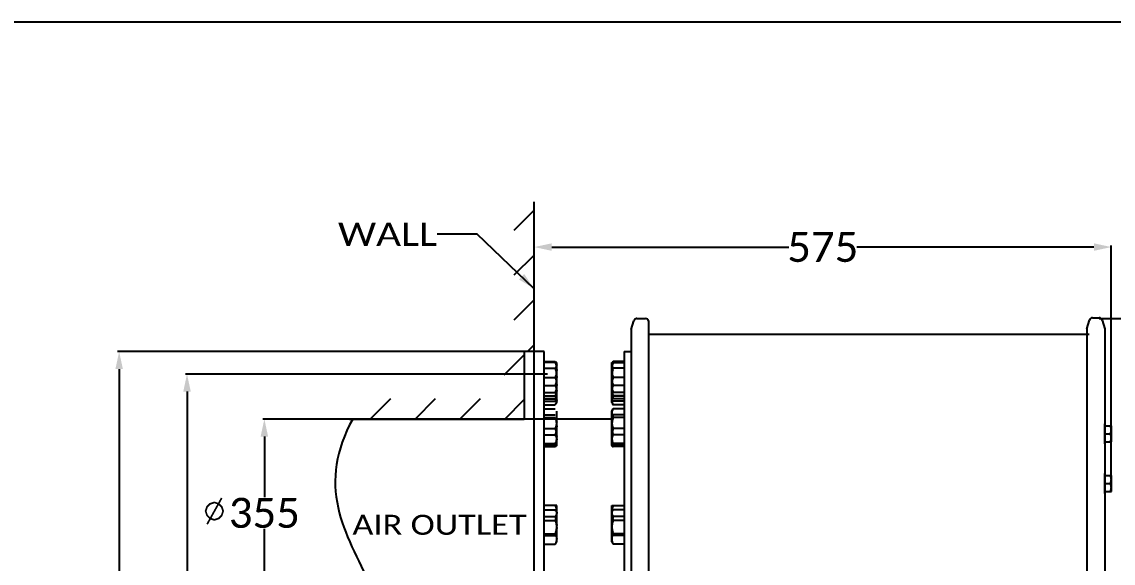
# Model space of a CAD drawing. Header units: millimetres. Extents: x 750 to 8479, y 2174 to 4333.
# Drawn here: x 6839 to 7930, y 3792 to 4333 of the extents above; entities that cross this region are included whole.
import ezdxf
from ezdxf.enums import TextEntityAlignment as Align

# ---------------------------------------------------------------- set-up
doc = ezdxf.new("R2010")
doc.units = ezdxf.units.MM
doc.header["$LTSCALE"] = 153.67
doc.header["$PDMODE"] = 3
doc.header["$PDSIZE"] = 8
doc.layers.get('0').update_dxf_attribs({"linetype": 'CONTINUOUS'})
doc.layers.get('Defpoints').update_dxf_attribs({"linetype": 'CONTINUOUS'})
doc.layers.add('00_BUW_DATUM', color=7, linetype='CONTINUOUS')
doc.layers.add('02___PRT_ALL_AXES', color=7, linetype='CONTINUOUS')
doc.styles.get("Standard").update_dxf_attribs({"font": 'calibri.ttf'})
doc.dimstyles.new('DIMSTYLE_2', dxfattribs={"dimtxt": 17.5, "dimasz": 17.5, "dimexe": 1.5, "dimexo": 1, "dimgap": 0.875, "dimtad": 1, "dimdec": 0, "dimdsep": 46, "dimtxsty": 'Standard', "dimblk": '_FILLED', "dimblk1": '_FILLED', "dimblk2": '_FILLED', "dimcen": 0.09, "dimazin": 2, "dimtp": 0.01, "dimtm": 0.01, "dimtfac": 1, "dimtdec": 0, "dimtofl": 0, "dimtmove": 0, "dimatfit": 3, "dimldrblk": '_FILLED', "dimfxl": 1, "dimtolj": 1, "dimarcsym": 0})
doc.dimstyles.get("Standard").update_dxf_attribs({"dimtxt": 17.5, "dimasz": 17.5, "dimexe": 1.5, "dimexo": 1, "dimtad": 1, "dimdsep": 46, "dimtxsty": 'Standard', "dimblk": '_FILLED', "dimblk1": '_FILLED', "dimblk2": '_FILLED', "dimcen": 0.09, "dimazin": 2, "dimtol": 1, "dimtp": 0.01, "dimtm": 0.01, "dimtfac": 1, "dimtofl": 0, "dimtmove": 0, "dimatfit": 3, "dimldrblk": '_FILLED', "dimfxl": 1, "dimtolj": 1, "dimarcsym": 0})

# ---------------------------------------------------------------- blocks, each defined once
blk = doc.blocks.new('_FILLED')
at = {"color": 0, "linetype": 'ByBlock'}
blk.add_solid([(0, 0), (-1, 0.214), (-1, -0.214)], dxfattribs=at)
blk = doc.blocks.new('*D60')
at = {"color": 0, "lineweight": -2}
for p, q in [((7924.2, 4036.3), (8087.8, 4036.3)), ((8086.3, 3346.3), (8086.3, 4018.8)), ((7933.7, 3328.8), (8087.8, 3328.8))]:
    blk.add_line(p, q, dxfattribs=at)
at = {"layer": 'Defpoints', "color": 0}
for p in [(7923.2, 4036.3), (8086.3, 4036.3), (7932.7, 3328.8)]:
    blk.add_point(p, dxfattribs=at)
at = {"color": 0, "linetype": 'ByBlock', "lineweight": -2, "xscale": 17.5, "yscale": 17.5, "zscale": 17.5}
for p, rotation in [((8086.3, 4036.3), 90), ((8086.3, 3328.8), 270)]:
    blk.add_blockref('_FILLED', p, dxfattribs=dict(at, rotation=rotation))
at = {"color": 0, "insert": (8045.4, 3632.6), "char_height": 30, "attachment_point": 2, "rotation": 90, "line_spacing_factor": 0.9}
blk.add_mtext('\\A1;L-708', dxfattribs=at)
blk = doc.blocks.new('*D71')
at = {"color": 0, "lineweight": -2}
for p, q in [((7350.2, 4003.3), (6934.4, 4003.3)), ((6935.9, 3985.8), (6935.9, 3686.7)), ((6935.9, 3530.8), (6935.9, 3654.7)), ((7350.2, 3513.3), (6934.4, 3513.3))]:
    blk.add_line(p, q, dxfattribs=at)
at = {"layer": 'Defpoints', "color": 0}
for p in [(7351.2, 4003.3), (6935.9, 3513.3), (7351.2, 3513.3)]:
    blk.add_point(p, dxfattribs=at)
at = {"color": 0, "linetype": 'ByBlock', "lineweight": -2, "xscale": 17.5, "yscale": 17.5, "zscale": 17.5}
for p, rotation in [((6935.9, 4003.3), 90), ((6935.9, 3513.3), 270)]:
    blk.add_blockref('_FILLED', p, dxfattribs=dict(at, rotation=rotation))
at = {"color": 0, "insert": (6935.9, 3670.7), "char_height": 30, "attachment_point": 5}
blk.add_mtext('\\A1;490', dxfattribs=at)
blk = doc.blocks.new('*D72')
at = {"color": 0, "lineweight": -2}
for p, q in [((7360.2, 3935.8), (7079.7, 3935.8)), ((7081.2, 3918.3), (7081.2, 3857.8)), ((7081.2, 3597.9), (7081.2, 3825.8)), ((7360.2, 3580.4), (7079.7, 3580.4))]:
    blk.add_line(p, q, dxfattribs=at)
at = {"layer": 'Defpoints', "color": 0}
for p in [(7361.2, 3935.8), (7081.2, 3580.4), (7361.2, 3580.4)]:
    blk.add_point(p, dxfattribs=at)
at = {"color": 0, "linetype": 'ByBlock', "lineweight": -2, "xscale": 17.5, "yscale": 17.5, "zscale": 17.5}
for p, rotation in [((7081.2, 3935.8), 90), ((7081.2, 3580.4), 270)]:
    blk.add_blockref('_FILLED', p, dxfattribs=dict(at, rotation=rotation))
at = {"color": 0, "insert": (7081.2, 3841.8), "char_height": 30, "attachment_point": 5}
blk.add_mtext('\\A1;355', dxfattribs=at)
blk = doc.blocks.new('*D77')
at = {"color": 0, "lineweight": -2}
for p, q in [((7364.6, 3980.8), (7002.3, 3980.8)), ((7003.8, 3963.3), (7003.8, 3780.8)), ((7003.8, 3553.3), (7003.8, 3749.1)), ((7299.3, 3535.8), (7002.3, 3535.8))]:
    blk.add_line(p, q, dxfattribs=at)
at = {"layer": 'Defpoints', "color": 0}
for p in [(7365.6, 3980.8), (7003.8, 3535.8), (7300.3, 3535.8)]:
    blk.add_point(p, dxfattribs=at)
at = {"color": 0, "linetype": 'ByBlock', "lineweight": -2, "xscale": 17.5, "yscale": 17.5, "zscale": 17.5}
for p, rotation in [((7003.8, 3980.8), 90), ((7003.8, 3535.8), 270)]:
    blk.add_blockref('_FILLED', p, dxfattribs=dict(at, rotation=rotation))
at = {"color": 0, "insert": (7003.8, 3764.9), "char_height": 30, "attachment_point": 5}
blk.add_mtext('\\A1;445', dxfattribs=at)
blk = doc.blocks.new('*D78')
at = {"color": 0, "lineweight": -2}
for p, q in [((7916.5, 4036.4), (8014.4, 4036.4)), ((8012.9, 3775.8), (8012.9, 4018.9)), ((7915.5, 3758.3), (8014.4, 3758.3))]:
    blk.add_line(p, q, dxfattribs=at)
at = {"layer": 'Defpoints', "color": 0}
for p in [(7915.5, 4036.4), (8012.9, 4036.4), (7914.5, 3758.3)]:
    blk.add_point(p, dxfattribs=at)
at = {"color": 0, "linetype": 'ByBlock', "lineweight": -2, "xscale": 17.5, "yscale": 17.5, "zscale": 17.5}
for p, rotation in [((8012.9, 4036.4), 90), ((8012.9, 3758.3), 270)]:
    blk.add_blockref('_FILLED', p, dxfattribs=dict(at, rotation=rotation))
at = {"color": 0, "insert": (7996.7, 3856.9), "char_height": 30, "attachment_point": 5, "rotation": 90}
blk.add_mtext('\\A1;L-278', dxfattribs=at)
blk = doc.blocks.new('*D81')
at = {"color": 0, "lineweight": -2}
for p, q in [((7351.2, 4025.3), (7351.2, 4109.4)), ((7368.7, 4107.9), (7605.9, 4107.9)), ((7911.1, 4107.9), (7673.9, 4107.9)), ((7928.6, 3876.4), (7928.6, 4109.4))]:
    blk.add_line(p, q, dxfattribs=at)
at = {"layer": 'Defpoints', "color": 0}
for p in [(7928.6, 4107.9), (7351.2, 4024.3), (7928.6, 3875.4)]:
    blk.add_point(p, dxfattribs=at)
at = {"color": 0, "linetype": 'ByBlock', "lineweight": -2, "xscale": 17.5, "yscale": 17.5, "zscale": 17.5, "rotation": 180}
blk.add_blockref('_FILLED', (7351.2, 4107.9), dxfattribs=at)
at = {"color": 0, "linetype": 'ByBlock', "lineweight": -2, "xscale": 17.5, "yscale": 17.5, "zscale": 17.5}
blk.add_blockref('_FILLED', (7928.6, 4107.9), dxfattribs=at)
at = {"color": 0, "insert": (7639.9, 4107.9), "char_height": 30, "attachment_point": 5}
blk.add_mtext('\\A1;\\A1;575', dxfattribs=at)

msp = doc.modelspace()

# ---------------------------------------------------------------- hatches: boundary and pattern name
h = msp.add_hatch()
h.set_pattern_fill('ANSI31', color=256, scale=10)
h.set_pattern_definition([(45, (5661.85, -14.086), (-22.45064, 22.45064), [])])
h.paths.add_polyline_path([(7341.22032, 3935.82203), (7341.22032, 4003.32203), (7351.22032, 4003.32203), (7351.22032, 4153.32203), (7331.22032, 4153.32203), (7331.22032, 4003.32203), (7321.22032, 4003.32203), (7321.22032, 3956.32203), (7166.22032, 3956.32203), (7166.22032, 3935.82203)])

# ---------------------------------------------------------------- linework, layer by layer
at = {"linetype": 'Continuous'}
msp.add_line((5975.32362, 4333.27592), (8479.0037, 4333.27592), dxfattribs=at)
for p, q in [((7351.22032, 4003.32203), (7351.22032, 4153.32203)), ((7465.6805, 4034.14377), (7465.6805, 3426.28885)), ((7903.93293, 4025.97383), (7903.93293, 3429.03824)), ((7331.22032, 4003.32203), (7321.22032, 4003.32203)), ((7351.22032, 4003.32203), (7341.22032, 4003.32203)), ((7341.22032, 4003.32203), (7341.22032, 3935.82203)), ((7341.22032, 4003.32203), (7341.22032, 3985.82203)), ((7351.22032, 3758.32203), (7351.22032, 3980.82203)), ((7166.22032, 3935.82203), (7341.22032, 3935.82203))]:
    msp.add_line(p, q)
at = {"const_width": 1.75}
for points in [[(7023.90159, 3830.53098), (7038.48491, 3856.78092)], [(7022.44324, 3843.65599), (7023.90159, 3848.03091), (7026.81824, 3850.94761), (7031.19325, 3852.40591), (7035.56825, 3850.94761), (7038.48491, 3848.03091), (7039.94326, 3843.65599), (7038.48491, 3839.28099), (7035.56825, 3836.36429), (7031.19325, 3834.90598), (7026.81824, 3836.36429), (7023.90159, 3839.28099), (7022.44324, 3843.65599)]]:
    msp.add_lwpolyline(points, dxfattribs=at)
msp.add_open_spline([(7169.56485, 3935.82203), (7152.18664, 3904.63401), (7145.57255, 3847.26921), (7192.17449, 3765.69099), (7222.88884, 3671.12096), (7200.98967, 3608.28444), (7171.55882, 3580.45635)], degree=3, knots=[0, 0, 0, 0, 0.2383965437, 0.4652360997, 0.7320773132, 1, 1, 1, 1])
at = {"layer": '00_BUW_DATUM'}
for p, q in [((7361.14951, 3993.30304), (7372.30977, 3993.30304)), ((7373.64951, 3992.44176), (7361.14951, 3992.44176)), ((7373.64951, 3992.44176), (7361.14951, 3992.44176)), ((7361.14951, 3986.58629), (7372.30977, 3986.58629)), ((7372.30977, 3993.30304), (7372.91426, 3992.39191)), ((7373.64951, 3991.11846), (7372.91429, 3992.39191)), ((7373.64951, 3952.40364), (7373.64951, 3992.44176)), ((7373.64951, 3952.40364), (7373.64951, 3992.44176)), ((7373.64951, 3954.6932), (7373.64951, 3991.11846)), ((7428.72032, 3952.40364), (7428.72032, 3992.44176)), ((7428.72032, 3992.44176), (7441.22032, 3992.44176)), ((7428.72032, 3952.40364), (7428.72032, 3992.44176)), ((7428.72032, 3992.44176), (7441.22032, 3992.44176)), ((7428.72032, 3991.11846), (7429.45555, 3992.39191)), ((7428.72032, 3954.6932), (7428.72032, 3991.11846)), ((7430.06007, 3993.30304), (7429.45558, 3992.39191)), ((7441.22032, 3993.30304), (7430.06007, 3993.30304)), ((7441.22032, 3986.58629), (7430.06007, 3986.58629)), ((7361.14951, 3977.44176), (7372.30977, 3977.44176)), ((7361.14951, 3977.44176), (7372.30977, 3977.44176)), ((7441.22032, 3977.44176), (7430.06007, 3977.44176)), ((7441.22032, 3977.44176), (7430.06007, 3977.44176)), ((7361.14951, 3969.4017), (7372.30977, 3969.4017)), ((7441.22032, 3969.4017), (7430.06007, 3969.4017)), ((7361.14951, 3962.44176), (7373.64951, 3962.44176)), ((7361.14951, 3962.44176), (7373.64951, 3962.44176)), ((7361.14951, 3958.93388), (7372.30977, 3958.93388)), ((7361.14951, 3958.74338), (7372.30977, 3958.74338)), ((7361.14951, 3958.74338), (7372.30977, 3958.74338)), ((7361.14951, 3955.89376), (7372.30977, 3955.89376)), ((7361.14951, 3953.72808), (7372.30977, 3953.72808)), ((7372.30977, 3958.93388), (7372.91426, 3959.84501)), ((7373.64951, 3961.11846), (7372.91429, 3959.84501)), ((7441.22032, 3962.44176), (7428.72032, 3962.44176)), ((7441.22032, 3962.44176), (7428.72032, 3962.44176)), ((7428.72032, 3961.11846), (7429.45555, 3959.84501)), ((7430.06007, 3958.93388), (7429.45558, 3959.84501)), ((7441.22032, 3958.93388), (7430.06007, 3958.93388)), ((7441.22032, 3958.74338), (7430.06007, 3958.74338)), ((7441.22032, 3958.74338), (7430.06007, 3958.74338)), ((7441.22032, 3955.89376), (7430.06007, 3955.89376)), ((7441.22032, 3953.72808), (7430.06007, 3953.72808)), ((7361.14951, 3950.08313), (7372.30977, 3950.08313)), ((7361.14951, 3950.08313), (7372.30977, 3950.08313)), ((7361.14951, 3946.08743), (7372.30977, 3946.08743)), ((7361.14951, 3946.08743), (7372.30977, 3946.08743)), ((7373.64951, 3952.40364), (7372.30977, 3950.08313)), ((7373.64951, 3952.40364), (7372.30977, 3950.08313)), ((7373.64951, 3913.76692), (7373.64951, 3943.76692)), ((7373.64951, 3913.76692), (7373.64951, 3943.76692)), ((7428.72032, 3952.40364), (7430.06007, 3950.08313)), ((7428.72032, 3952.40364), (7430.06007, 3950.08313)), ((7428.72032, 3943.76692), (7430.06007, 3946.08743)), ((7428.72032, 3943.76692), (7430.06007, 3946.08743)), ((7428.72032, 3913.76692), (7428.72032, 3943.76692)), ((7428.72032, 3913.76692), (7428.72032, 3943.76692)), ((7441.22032, 3950.08313), (7430.06007, 3950.08313)), ((7441.22032, 3950.08313), (7430.06007, 3950.08313)), ((7441.22032, 3946.08743), (7430.06007, 3946.08743)), ((7441.22032, 3946.08743), (7430.06007, 3946.08743)), ((7361.14951, 3940.15047), (7372.30977, 3940.15047)), ((7361.14951, 3937.42717), (7372.30977, 3937.42717)), ((7361.14951, 3937.42717), (7372.30977, 3937.42717)), ((7373.64951, 3909.18534), (7373.64951, 3939.18534)), ((7428.72032, 3939.18534), (7428.78882, 3939.30399)), ((7428.72032, 3909.18534), (7428.72032, 3939.18534)), ((7441.22032, 3940.15047), (7430.06007, 3940.15047)), ((7441.22032, 3937.42717), (7430.06007, 3937.42717)), ((7441.22032, 3937.42717), (7430.06007, 3937.42717)), ((7922.22032, 3931.16294), (7922.10772, 3931.16294)), ((7922.22032, 3911.16294), (7922.22032, 3931.16294)), ((7361.14951, 3926.35102), (7372.30977, 3926.35102)), ((7361.14951, 3920.10667), (7372.30977, 3920.10667)), ((7361.14951, 3920.10667), (7372.30977, 3920.10667)), ((7441.22032, 3926.35102), (7430.06007, 3926.35102)), ((7441.22032, 3920.10667), (7430.06007, 3920.10667)), ((7441.22032, 3920.10667), (7430.06007, 3920.10667)), ((7922.22032, 3929.16294), (7928.62032, 3929.16294)), ((7922.22032, 3921.16294), (7927.90579, 3921.16294)), ((7928.62032, 3913.16294), (7928.62032, 3929.16294)), ((7361.14951, 3911.44641), (7372.30977, 3911.44641)), ((7361.14951, 3911.44641), (7372.30977, 3911.44641)), ((7361.14951, 3910.3859), (7372.30977, 3910.3859)), ((7373.64951, 3913.76692), (7372.30977, 3911.44641)), ((7373.64951, 3913.76692), (7372.30977, 3911.44641)), ((7428.72032, 3913.76692), (7430.06007, 3911.44641)), ((7428.72032, 3913.76692), (7430.06007, 3911.44641)), ((7441.22032, 3911.44641), (7430.06007, 3911.44641)), ((7441.22032, 3911.44641), (7430.06007, 3911.44641)), ((7441.22032, 3910.3859), (7430.06007, 3910.3859)), ((7922.22032, 3911.16294), (7922.10772, 3911.16294)), ((7922.22032, 3913.16294), (7928.62032, 3913.16294)), ((7361.14951, 3908.22022), (7372.30977, 3908.22022)), ((7441.22032, 3908.22022), (7430.06007, 3908.22022)), ((7922.22032, 3881.37109), (7922.10772, 3881.37109)), ((7922.22032, 3861.3711), (7922.22032, 3881.37109)), ((7922.22032, 3879.37109), (7928.62032, 3879.37109)), ((7928.62032, 3863.37109), (7928.62032, 3879.37109)), ((7922.22032, 3871.37109), (7927.90579, 3871.37109)), ((7922.22032, 3861.3711), (7922.10772, 3861.3711)), ((7922.22032, 3863.37109), (7928.62032, 3863.37109)), ((7373.64951, 3849.42151), (7361.14951, 3849.42151)), ((7373.64951, 3849.42151), (7361.14951, 3849.42151)), ((7361.14951, 3844.99387), (7372.30977, 3844.99387)), ((7372.30977, 3844.99387), (7372.91426, 3844.08273)), ((7373.64951, 3842.80928), (7372.91429, 3844.08273)), ((7373.64951, 3819.42151), (7373.64951, 3849.42151)), ((7373.64951, 3819.42151), (7373.64951, 3849.42151)), ((7428.72032, 3819.42151), (7428.72032, 3849.42151)), ((7428.72032, 3849.42151), (7441.22032, 3849.42151)), ((7428.72032, 3819.42151), (7428.72032, 3849.42151)), ((7428.72032, 3849.42151), (7441.22032, 3849.42151)), ((7428.72032, 3842.80928), (7429.45555, 3844.08273)), ((7430.06007, 3844.99387), (7429.45558, 3844.08273)), ((7441.22032, 3844.99387), (7430.06007, 3844.99387)), ((7361.14951, 3838.27711), (7372.30977, 3838.27711)), ((7361.14951, 3834.42151), (7372.30977, 3834.42151)), ((7361.14951, 3834.42151), (7372.30977, 3834.42151)), ((7373.64951, 3812.80928), (7373.64951, 3842.80928)), ((7428.72032, 3812.80928), (7428.72032, 3842.80928)), ((7441.22032, 3838.27711), (7430.06007, 3838.27711)), ((7441.22032, 3834.42151), (7430.06007, 3834.42151)), ((7441.22032, 3834.42151), (7430.06007, 3834.42151)), ((7361.14951, 3821.09253), (7372.30977, 3821.09253)), ((7361.14951, 3819.42151), (7373.64951, 3819.42151)), ((7361.14951, 3819.42151), (7373.64951, 3819.42151)), ((7372.30977, 3810.6247), (7372.91426, 3811.53584)), ((7373.64951, 3812.80928), (7372.91429, 3811.53584)), ((7441.22032, 3819.42151), (7428.72032, 3819.42151)), ((7441.22032, 3819.42151), (7428.72032, 3819.42151)), ((7428.72032, 3812.80928), (7429.45555, 3811.53584)), ((7430.06007, 3810.6247), (7429.45558, 3811.53584)), ((7441.22032, 3821.09253), (7430.06007, 3821.09253)), ((7361.14951, 3810.6247), (7372.30977, 3810.6247)), ((7441.22032, 3810.6247), (7430.06007, 3810.6247))]:
    msp.add_line(p, q, dxfattribs=at)
for points, knots in [([(7372.30977, 3992.44176), (7372.71415, 3991.22861), (7373.39137, 3988.76364), (7373.64951, 3986.21102), (7373.64951, 3984.94176)], [0, 0, 0, 0, 0.5018644217, 1, 1, 1, 1]), ([(7372.30977, 3992.44176), (7372.71415, 3991.22861), (7373.39137, 3988.76364), (7373.64951, 3986.21102), (7373.64951, 3984.94176)], [0, 0, 0, 0, 0.5018644217, 1, 1, 1, 1]), ([(7373.64951, 3989.94466), (7373.64951, 3989.65917), (7373.58418, 3989.07605), (7373.20105, 3987.90709), (7372.69349, 3987.10176), (7372.30977, 3986.58629)], [0, 0, 0, 0, 0.2332535451, 0.4749694785, 1, 1, 1, 1]), ([(7372.30977, 3986.58629), (7372.71587, 3985.19056), (7373.39366, 3982.35687), (7373.64951, 3979.44655), (7373.64951, 3977.994)], [0, 0, 0, 0, 0.5001808269, 1, 1, 1, 1]), ([(7372.91429, 3992.39191), (7373.13621, 3992.0075), (7373.50536, 3991.22302), (7373.64951, 3990.36012), (7373.64951, 3989.94466)], [0, 0, 0, 0, 0.5165290589, 1, 1, 1, 1]), ([(7430.06007, 3992.44176), (7429.65569, 3991.22861), (7428.97847, 3988.76364), (7428.72032, 3986.21102), (7428.72032, 3984.94176)], [0, 0, 0, 0, 0.5018644217, 1, 1, 1, 1]), ([(7430.06007, 3992.44176), (7429.65569, 3991.22861), (7428.97847, 3988.76364), (7428.72032, 3986.21102), (7428.72032, 3984.94176)], [0, 0, 0, 0, 0.5018644217, 1, 1, 1, 1]), ([(7429.45555, 3992.39191), (7429.23363, 3992.0075), (7428.86447, 3991.22302), (7428.72032, 3990.36012), (7428.72032, 3989.94466)], [0, 0, 0, 0, 0.5165290589, 1, 1, 1, 1]), ([(7428.72032, 3989.94466), (7428.72032, 3989.65917), (7428.78566, 3989.07605), (7429.16879, 3987.90709), (7429.67634, 3987.10176), (7430.06007, 3986.58629)], [0, 0, 0, 0, 0.2332535451, 0.4749694785, 1, 1, 1, 1]), ([(7430.06007, 3986.58629), (7429.65397, 3985.19056), (7428.97618, 3982.35687), (7428.72032, 3979.44655), (7428.72032, 3977.994)], [0, 0, 0, 0, 0.5001808269, 1, 1, 1, 1]), ([(7373.64951, 3984.94176), (7373.64951, 3983.67252), (7373.39136, 3981.11989), (7372.71415, 3978.65492), (7372.30977, 3977.44176)], [0, 0, 0, 0, 0.4981270185, 1, 1, 1, 1]), ([(7373.64951, 3984.94176), (7373.64951, 3983.67252), (7373.39136, 3981.11989), (7372.71415, 3978.65492), (7372.30977, 3977.44176)], [0, 0, 0, 0, 0.4981270185, 1, 1, 1, 1]), ([(7373.64951, 3977.994), (7373.64951, 3976.54146), (7373.39364, 3973.63115), (7372.71587, 3970.79746), (7372.30977, 3969.4017)], [0, 0, 0, 0, 0.4998105565, 1, 1, 1, 1]), ([(7372.30977, 3977.44176), (7372.71415, 3976.22861), (7373.39137, 3973.76364), (7373.64951, 3971.21102), (7373.64951, 3969.94176)], [0, 0, 0, 0, 0.5018644217, 1, 1, 1, 1]), ([(7372.30977, 3977.44176), (7372.71415, 3976.22861), (7373.39137, 3973.76364), (7373.64951, 3971.21102), (7373.64951, 3969.94176)], [0, 0, 0, 0, 0.5018644217, 1, 1, 1, 1]), ([(7428.72032, 3984.94176), (7428.72032, 3983.67252), (7428.97848, 3981.11989), (7429.65568, 3978.65492), (7430.06007, 3977.44176)], [0, 0, 0, 0, 0.4981270185, 1, 1, 1, 1]), ([(7428.72032, 3984.94176), (7428.72032, 3983.67252), (7428.97848, 3981.11989), (7429.65568, 3978.65492), (7430.06007, 3977.44176)], [0, 0, 0, 0, 0.4981270185, 1, 1, 1, 1]), ([(7428.72032, 3977.994), (7428.72032, 3976.54146), (7428.97619, 3973.63115), (7429.65396, 3970.79746), (7430.06007, 3969.4017)], [0, 0, 0, 0, 0.4998105565, 1, 1, 1, 1]), ([(7430.06007, 3977.44176), (7429.65569, 3976.22861), (7428.97847, 3973.76364), (7428.72032, 3971.21102), (7428.72032, 3969.94176)], [0, 0, 0, 0, 0.5018644217, 1, 1, 1, 1]), ([(7430.06007, 3977.44176), (7429.65569, 3976.22861), (7428.97847, 3973.76364), (7428.72032, 3971.21102), (7428.72032, 3969.94176)], [0, 0, 0, 0, 0.5018644217, 1, 1, 1, 1]), ([(7373.64951, 3969.94176), (7373.64951, 3968.67252), (7373.39136, 3966.11989), (7372.71415, 3963.65492), (7372.30977, 3962.44176)], [0, 0, 0, 0, 0.4981270185, 1, 1, 1, 1]), ([(7373.64951, 3969.94176), (7373.64951, 3968.67252), (7373.39136, 3966.11989), (7372.71415, 3963.65492), (7372.30977, 3962.44176)], [0, 0, 0, 0, 0.4981270185, 1, 1, 1, 1]), ([(7372.30977, 3969.4017), (7372.70736, 3968.56932), (7373.38141, 3966.87569), (7373.64951, 3965.05774), (7373.64951, 3964.16779)], [0, 0, 0, 0, 0.5089712183, 1, 1, 1, 1]), ([(7373.64951, 3964.16779), (7373.64951, 3963.27786), (7373.3814, 3961.45992), (7372.70737, 3959.76628), (7372.30977, 3958.93388)], [0, 0, 0, 0, 0.4910204566, 1, 1, 1, 1]), ([(7428.72032, 3969.94176), (7428.72032, 3968.67252), (7428.97848, 3966.11989), (7429.65568, 3963.65492), (7430.06007, 3962.44176)], [0, 0, 0, 0, 0.4981270185, 1, 1, 1, 1]), ([(7428.72032, 3969.94176), (7428.72032, 3968.67252), (7428.97848, 3966.11989), (7429.65568, 3963.65492), (7430.06007, 3962.44176)], [0, 0, 0, 0, 0.4981270185, 1, 1, 1, 1]), ([(7430.06007, 3969.4017), (7429.66248, 3968.56932), (7428.98843, 3966.87569), (7428.72032, 3965.05774), (7428.72032, 3964.16779)], [0, 0, 0, 0, 0.5089712183, 1, 1, 1, 1]), ([(7428.72032, 3964.16779), (7428.72032, 3963.27786), (7428.98844, 3961.45992), (7429.66247, 3959.76628), (7430.06007, 3958.93388)], [0, 0, 0, 0, 0.4910204566, 1, 1, 1, 1]), ([(7373.42894, 3960.73595), (7373.25825, 3959.50559), (7372.90416, 3957.87955), (7372.43393, 3956.29023), (7372.30977, 3955.89376)], [0, 0, 0, 0, 0.7493628809, 1, 1, 1, 1]), ([(7372.30977, 3958.74338), (7372.7022, 3958.06367), (7373.37273, 3956.68234), (7373.64951, 3955.15263), (7373.64951, 3954.41326)], [0, 0, 0, 0, 0.5149230195, 1, 1, 1, 1]), ([(7372.30977, 3958.74338), (7372.7022, 3958.06367), (7373.37273, 3956.68234), (7373.64951, 3955.15263), (7373.64951, 3954.41326)], [0, 0, 0, 0, 0.5149230195, 1, 1, 1, 1]), ([(7372.30977, 3955.89376), (7372.49771, 3955.81235), (7372.83902, 3955.65046), (7373.33145, 3955.35951), (7373.64951, 3955.02949), (7373.64951, 3954.81092)], [0, 0, 0, 0, 0.3465233932, 0.6302039092, 1, 1, 1, 1]), ([(7373.58101, 3954.57455), (7373.53452, 3954.49404), (7373.39176, 3954.33475), (7372.9741, 3954.03142), (7372.58966, 3953.84931), (7372.30977, 3953.72808)], [0, 0, 0, 0, 0.180492438, 0.4078569928, 1, 1, 1, 1]), ([(7373.64951, 3954.41326), (7373.64951, 3953.6739), (7373.37272, 3952.14419), (7372.70221, 3950.76285), (7372.30977, 3950.08313)], [0, 0, 0, 0, 0.4850688462, 1, 1, 1, 1]), ([(7373.64951, 3954.41326), (7373.64951, 3953.6739), (7373.37272, 3952.14419), (7372.70221, 3950.76285), (7372.30977, 3950.08313)], [0, 0, 0, 0, 0.4850688462, 1, 1, 1, 1]), ([(7373.64951, 3954.81092), (7373.64951, 3954.79115), (7373.64349, 3954.70852), (7373.61243, 3954.62896), (7373.58101, 3954.57455)], [0, 0, 0, 0, 0.2392803272, 1, 1, 1, 1]), ([(7430.06007, 3958.74338), (7429.66764, 3958.06367), (7428.99711, 3956.68234), (7428.72032, 3955.15263), (7428.72032, 3954.41326)], [0, 0, 0, 0, 0.5149230195, 1, 1, 1, 1]), ([(7430.06007, 3958.74338), (7429.66764, 3958.06367), (7428.99711, 3956.68234), (7428.72032, 3955.15263), (7428.72032, 3954.41326)], [0, 0, 0, 0, 0.5149230195, 1, 1, 1, 1]), ([(7430.06007, 3955.89376), (7429.87212, 3955.81235), (7429.53082, 3955.65046), (7429.03838, 3955.35951), (7428.72032, 3955.02949), (7428.72032, 3954.81092)], [0, 0, 0, 0, 0.3465233932, 0.6302039092, 1, 1, 1, 1]), ([(7428.72032, 3954.81092), (7428.72032, 3954.79115), (7428.72634, 3954.70852), (7428.7574, 3954.62896), (7428.78882, 3954.57455)], [0, 0, 0, 0, 0.2392803272, 1, 1, 1, 1]), ([(7428.72032, 3954.41326), (7428.72032, 3953.6739), (7428.99712, 3952.14419), (7429.66763, 3950.76285), (7430.06007, 3950.08313)], [0, 0, 0, 0, 0.4850688462, 1, 1, 1, 1]), ([(7428.72032, 3954.41326), (7428.72032, 3953.6739), (7428.99712, 3952.14419), (7429.66763, 3950.76285), (7430.06007, 3950.08313)], [0, 0, 0, 0, 0.4850688462, 1, 1, 1, 1]), ([(7428.78882, 3954.57455), (7428.83532, 3954.49404), (7428.97808, 3954.33475), (7429.39573, 3954.03142), (7429.78018, 3953.84931), (7430.06007, 3953.72808)], [0, 0, 0, 0, 0.180492438, 0.4078569928, 1, 1, 1, 1]), ([(7428.9409, 3960.73595), (7429.11159, 3959.50559), (7429.46568, 3957.87955), (7429.9359, 3956.29023), (7430.06007, 3955.89376)], [0, 0, 0, 0, 0.7493628809, 1, 1, 1, 1]), ([(7430.06007, 3946.08743), (7429.66764, 3945.40771), (7428.99711, 3944.02639), (7428.72032, 3942.49667), (7428.72032, 3941.7573)], [0, 0, 0, 0, 0.5149230195, 1, 1, 1, 1]), ([(7430.06007, 3946.08743), (7429.66764, 3945.40771), (7428.99711, 3944.02639), (7428.72032, 3942.49667), (7428.72032, 3941.7573)], [0, 0, 0, 0, 0.5149230195, 1, 1, 1, 1]), ([(7372.30977, 3937.42717), (7372.71595, 3936.0201), (7373.39377, 3933.16351), (7373.64951, 3930.23089), (7373.64951, 3928.76692)], [0, 0, 0, 0, 0.5000958056, 1, 1, 1, 1]), ([(7372.30977, 3937.42717), (7372.71595, 3936.0201), (7373.39377, 3933.16351), (7373.64951, 3930.23089), (7373.64951, 3928.76692)], [0, 0, 0, 0, 0.5000958056, 1, 1, 1, 1]), ([(7373.64951, 3933.25075), (7373.64951, 3932.08214), (7373.38962, 3929.7253), (7372.71289, 3927.46361), (7372.30977, 3926.35102)], [0, 0, 0, 0, 0.4968629795, 1, 1, 1, 1]), ([(7428.72032, 3941.7573), (7428.72032, 3941.01794), (7428.99712, 3939.48823), (7429.66763, 3938.1069), (7430.06007, 3937.42717)], [0, 0, 0, 0, 0.4850688462, 1, 1, 1, 1]), ([(7428.72032, 3941.7573), (7428.72032, 3941.01794), (7428.99712, 3939.48823), (7429.66763, 3938.1069), (7430.06007, 3937.42717)], [0, 0, 0, 0, 0.4850688462, 1, 1, 1, 1]), ([(7430.06007, 3940.15047), (7429.65695, 3939.0379), (7428.9802, 3936.77621), (7428.72032, 3934.41937), (7428.72032, 3933.25075)], [0, 0, 0, 0, 0.503128503, 1, 1, 1, 1]), ([(7430.06007, 3937.42717), (7429.65388, 3936.0201), (7428.97606, 3933.16351), (7428.72032, 3930.23089), (7428.72032, 3928.76692)], [0, 0, 0, 0, 0.5000958056, 1, 1, 1, 1]), ([(7430.06007, 3937.42717), (7429.65388, 3936.0201), (7428.97606, 3933.16351), (7428.72032, 3930.23089), (7428.72032, 3928.76692)], [0, 0, 0, 0, 0.5000958056, 1, 1, 1, 1]), ([(7428.72032, 3933.25075), (7428.72032, 3932.08214), (7428.98022, 3929.7253), (7429.65694, 3927.46361), (7430.06007, 3926.35102)], [0, 0, 0, 0, 0.4968629795, 1, 1, 1, 1]), ([(7428.78882, 3939.30399), (7428.83532, 3939.3845), (7428.97808, 3939.5438), (7429.39573, 3939.84712), (7429.78018, 3940.02923), (7430.06007, 3940.15047)], [0, 0, 0, 0, 0.180492438, 0.4078569928, 1, 1, 1, 1]), ([(7373.64951, 3928.76692), (7373.64951, 3927.30298), (7373.39376, 3924.37035), (7372.71596, 3921.51376), (7372.30977, 3920.10667)], [0, 0, 0, 0, 0.4998955749, 1, 1, 1, 1]), ([(7373.64951, 3928.76692), (7373.64951, 3927.30298), (7373.39376, 3924.37035), (7372.71596, 3921.51376), (7372.30977, 3920.10667)], [0, 0, 0, 0, 0.4998955749, 1, 1, 1, 1]), ([(7372.30977, 3926.35102), (7372.71499, 3925.05715), (7373.39249, 3922.42913), (7373.64951, 3919.71868), (7373.64951, 3918.36846)], [0, 0, 0, 0, 0.5010390527, 1, 1, 1, 1]), ([(7372.30977, 3920.10667), (7372.7022, 3919.42695), (7373.37273, 3918.04562), (7373.64951, 3916.51591), (7373.64951, 3915.77654)], [0, 0, 0, 0, 0.5149230195, 1, 1, 1, 1]), ([(7372.30977, 3920.10667), (7372.7022, 3919.42695), (7373.37273, 3918.04562), (7373.64951, 3916.51591), (7373.64951, 3915.77654)], [0, 0, 0, 0, 0.5149230195, 1, 1, 1, 1]), ([(7428.72032, 3928.76692), (7428.72032, 3927.30298), (7428.97608, 3924.37035), (7429.65387, 3921.51376), (7430.06007, 3920.10667)], [0, 0, 0, 0, 0.4998955749, 1, 1, 1, 1]), ([(7428.72032, 3928.76692), (7428.72032, 3927.30298), (7428.97608, 3924.37035), (7429.65387, 3921.51376), (7430.06007, 3920.10667)], [0, 0, 0, 0, 0.4998955749, 1, 1, 1, 1]), ([(7430.06007, 3926.35102), (7429.65485, 3925.05715), (7428.97734, 3922.42913), (7428.72032, 3919.71868), (7428.72032, 3918.36846)], [0, 0, 0, 0, 0.5010390527, 1, 1, 1, 1]), ([(7430.06007, 3920.10667), (7429.66764, 3919.42695), (7428.99711, 3918.04562), (7428.72032, 3916.51591), (7428.72032, 3915.77654)], [0, 0, 0, 0, 0.5149230195, 1, 1, 1, 1]), ([(7430.06007, 3920.10667), (7429.66764, 3919.42695), (7428.99711, 3918.04562), (7428.72032, 3916.51591), (7428.72032, 3915.77654)], [0, 0, 0, 0, 0.5149230195, 1, 1, 1, 1]), ([(7928.62032, 3925.16294), (7928.62032, 3925.83987), (7928.48264, 3927.20127), (7928.12146, 3928.51592), (7927.90579, 3929.16294)], [0, 0, 0, 0, 0.4981270185, 1, 1, 1, 1]), ([(7927.90579, 3921.16294), (7928.12146, 3921.80995), (7928.48265, 3923.1246), (7928.62032, 3924.486), (7928.62032, 3925.16294)], [0, 0, 0, 0, 0.5018644216, 1, 1, 1, 1]), ([(7928.62032, 3917.16294), (7928.62032, 3917.83987), (7928.48264, 3919.20127), (7928.12146, 3920.51592), (7927.90579, 3921.16294)], [0, 0, 0, 0, 0.4981270185, 1, 1, 1, 1]), ([(7373.64951, 3918.36846), (7373.64951, 3917.01827), (7373.39248, 3914.30782), (7372.71499, 3911.67979), (7372.30977, 3910.3859)], [0, 0, 0, 0, 0.4989523597, 1, 1, 1, 1]), ([(7373.64951, 3915.77654), (7373.64951, 3915.03718), (7373.37272, 3913.50747), (7372.70221, 3912.12613), (7372.30977, 3911.44641)], [0, 0, 0, 0, 0.4850688462, 1, 1, 1, 1]), ([(7373.64951, 3915.77654), (7373.64951, 3915.03718), (7373.37272, 3913.50747), (7372.70221, 3912.12613), (7372.30977, 3911.44641)], [0, 0, 0, 0, 0.4850688462, 1, 1, 1, 1]), ([(7372.30977, 3910.3859), (7372.49771, 3910.30449), (7372.83902, 3910.1426), (7373.33145, 3909.85165), (7373.64951, 3909.52163), (7373.64951, 3909.30306)], [0, 0, 0, 0, 0.3465233932, 0.6302039092, 1, 1, 1, 1]), ([(7373.64951, 3909.30306), (7373.64951, 3909.2833), (7373.64349, 3909.20066), (7373.61243, 3909.12111), (7373.58101, 3909.06669)], [0, 0, 0, 0, 0.2392803272, 1, 1, 1, 1]), ([(7428.72032, 3918.36846), (7428.72032, 3917.01827), (7428.97735, 3914.30782), (7429.65484, 3911.67979), (7430.06007, 3910.3859)], [0, 0, 0, 0, 0.4989523597, 1, 1, 1, 1]), ([(7428.72032, 3915.77654), (7428.72032, 3915.03718), (7428.99712, 3913.50747), (7429.66763, 3912.12613), (7430.06007, 3911.44641)], [0, 0, 0, 0, 0.4850688462, 1, 1, 1, 1]), ([(7428.72032, 3915.77654), (7428.72032, 3915.03718), (7428.99712, 3913.50747), (7429.66763, 3912.12613), (7430.06007, 3911.44641)], [0, 0, 0, 0, 0.4850688462, 1, 1, 1, 1]), ([(7430.06007, 3910.3859), (7429.87212, 3910.30449), (7429.53082, 3910.1426), (7429.03838, 3909.85165), (7428.72032, 3909.52163), (7428.72032, 3909.30306)], [0, 0, 0, 0, 0.3465233932, 0.6302039092, 1, 1, 1, 1]), ([(7428.72032, 3909.30306), (7428.72032, 3909.2833), (7428.72634, 3909.20066), (7428.7574, 3909.12111), (7428.78882, 3909.06669)], [0, 0, 0, 0, 0.2392803272, 1, 1, 1, 1]), ([(7927.90579, 3913.16294), (7928.12146, 3913.80995), (7928.48265, 3915.1246), (7928.62032, 3916.486), (7928.62032, 3917.16294)], [0, 0, 0, 0, 0.5018644216, 1, 1, 1, 1]), ([(7373.58101, 3909.06669), (7373.53452, 3908.98618), (7373.39176, 3908.82689), (7372.9741, 3908.52356), (7372.58966, 3908.34145), (7372.30977, 3908.22022)], [0, 0, 0, 0, 0.180492438, 0.4078569928, 1, 1, 1, 1]), ([(7428.78882, 3909.06669), (7428.83532, 3908.98618), (7428.97808, 3908.82689), (7429.39573, 3908.52356), (7429.78018, 3908.34145), (7430.06007, 3908.22022)], [0, 0, 0, 0, 0.180492438, 0.4078569928, 1, 1, 1, 1]), ([(7928.62032, 3875.37109), (7928.62032, 3876.04802), (7928.48264, 3877.40942), (7928.12146, 3878.72407), (7927.90579, 3879.37109)], [0, 0, 0, 0, 0.4981270185, 1, 1, 1, 1]), ([(7927.90579, 3871.37109), (7928.12146, 3872.0181), (7928.48265, 3873.33275), (7928.62032, 3874.69415), (7928.62032, 3875.37109)], [0, 0, 0, 0, 0.5018644216, 1, 1, 1, 1]), ([(7928.62032, 3867.37109), (7928.62032, 3868.04802), (7928.48264, 3869.40942), (7928.12146, 3870.72407), (7927.90579, 3871.37109)], [0, 0, 0, 0, 0.4981270185, 1, 1, 1, 1]), ([(7927.90579, 3863.37109), (7928.12146, 3864.0181), (7928.48265, 3865.33275), (7928.62032, 3866.69415), (7928.62032, 3867.37109)], [0, 0, 0, 0, 0.5018644216, 1, 1, 1, 1]), ([(7372.30977, 3849.42151), (7372.71415, 3848.20837), (7373.39137, 3845.7434), (7373.64951, 3843.19077), (7373.64951, 3841.92151)], [0, 0, 0, 0, 0.5018644217, 1, 1, 1, 1]), ([(7372.30977, 3849.42151), (7372.71415, 3848.20837), (7373.39137, 3845.7434), (7373.64951, 3843.19077), (7373.64951, 3841.92151)], [0, 0, 0, 0, 0.5018644217, 1, 1, 1, 1]), ([(7372.91429, 3844.08273), (7373.13621, 3843.69833), (7373.50536, 3842.91384), (7373.64951, 3842.05095), (7373.64951, 3841.63549)], [0, 0, 0, 0, 0.5165290589, 1, 1, 1, 1]), ([(7430.06007, 3849.42151), (7429.65569, 3848.20837), (7428.97847, 3845.7434), (7428.72032, 3843.19077), (7428.72032, 3841.92151)], [0, 0, 0, 0, 0.5018644217, 1, 1, 1, 1]), ([(7430.06007, 3849.42151), (7429.65569, 3848.20837), (7428.97847, 3845.7434), (7428.72032, 3843.19077), (7428.72032, 3841.92151)], [0, 0, 0, 0, 0.5018644217, 1, 1, 1, 1]), ([(7429.45555, 3844.08273), (7429.23363, 3843.69833), (7428.86447, 3842.91384), (7428.72032, 3842.05095), (7428.72032, 3841.63549)], [0, 0, 0, 0, 0.5165290589, 1, 1, 1, 1]), ([(7373.64951, 3841.92151), (7373.64951, 3840.65227), (7373.39136, 3838.09965), (7372.71415, 3835.63467), (7372.30977, 3834.42151)], [0, 0, 0, 0, 0.4981270185, 1, 1, 1, 1]), ([(7373.64951, 3841.92151), (7373.64951, 3840.65227), (7373.39136, 3838.09965), (7372.71415, 3835.63467), (7372.30977, 3834.42151)], [0, 0, 0, 0, 0.4981270185, 1, 1, 1, 1]), ([(7373.64951, 3841.63549), (7373.64951, 3841.34999), (7373.58418, 3840.76687), (7373.20105, 3839.59792), (7372.69349, 3838.79259), (7372.30977, 3838.27711)], [0, 0, 0, 0, 0.2332535451, 0.4749694785, 1, 1, 1, 1]), ([(7372.30977, 3838.27711), (7372.71587, 3836.88138), (7373.39366, 3834.0477), (7373.64951, 3831.13738), (7373.64951, 3829.68482)], [0, 0, 0, 0, 0.5001808269, 1, 1, 1, 1]), ([(7372.30977, 3834.42151), (7372.71415, 3833.20837), (7373.39137, 3830.7434), (7373.64951, 3828.19077), (7373.64951, 3826.92151)], [0, 0, 0, 0, 0.5018644217, 1, 1, 1, 1]), ([(7372.30977, 3834.42151), (7372.71415, 3833.20837), (7373.39137, 3830.7434), (7373.64951, 3828.19077), (7373.64951, 3826.92151)], [0, 0, 0, 0, 0.5018644217, 1, 1, 1, 1]), ([(7428.72032, 3841.92151), (7428.72032, 3840.65227), (7428.97848, 3838.09965), (7429.65568, 3835.63467), (7430.06007, 3834.42151)], [0, 0, 0, 0, 0.4981270185, 1, 1, 1, 1]), ([(7428.72032, 3841.92151), (7428.72032, 3840.65227), (7428.97848, 3838.09965), (7429.65568, 3835.63467), (7430.06007, 3834.42151)], [0, 0, 0, 0, 0.4981270185, 1, 1, 1, 1]), ([(7428.72032, 3841.63549), (7428.72032, 3841.34999), (7428.78566, 3840.76687), (7429.16879, 3839.59792), (7429.67634, 3838.79259), (7430.06007, 3838.27711)], [0, 0, 0, 0, 0.2332535451, 0.4749694785, 1, 1, 1, 1]), ([(7430.06007, 3838.27711), (7429.65397, 3836.88138), (7428.97618, 3834.0477), (7428.72032, 3831.13738), (7428.72032, 3829.68482)], [0, 0, 0, 0, 0.5001808269, 1, 1, 1, 1]), ([(7430.06007, 3834.42151), (7429.65569, 3833.20837), (7428.97847, 3830.7434), (7428.72032, 3828.19077), (7428.72032, 3826.92151)], [0, 0, 0, 0, 0.5018644217, 1, 1, 1, 1]), ([(7430.06007, 3834.42151), (7429.65569, 3833.20837), (7428.97847, 3830.7434), (7428.72032, 3828.19077), (7428.72032, 3826.92151)], [0, 0, 0, 0, 0.5018644217, 1, 1, 1, 1]), ([(7373.64951, 3829.68482), (7373.64951, 3828.23229), (7373.39364, 3825.32197), (7372.71587, 3822.48828), (7372.30977, 3821.09253)], [0, 0, 0, 0, 0.4998105565, 1, 1, 1, 1]), ([(7373.64951, 3826.92151), (7373.64951, 3825.65227), (7373.39136, 3823.09965), (7372.71415, 3820.63467), (7372.30977, 3819.42151)], [0, 0, 0, 0, 0.4981270185, 1, 1, 1, 1]), ([(7373.64951, 3826.92151), (7373.64951, 3825.65227), (7373.39136, 3823.09965), (7372.71415, 3820.63467), (7372.30977, 3819.42151)], [0, 0, 0, 0, 0.4981270185, 1, 1, 1, 1]), ([(7428.72032, 3829.68482), (7428.72032, 3828.23229), (7428.97619, 3825.32197), (7429.65396, 3822.48828), (7430.06007, 3821.09253)], [0, 0, 0, 0, 0.4998105565, 1, 1, 1, 1]), ([(7428.72032, 3826.92151), (7428.72032, 3825.65227), (7428.97848, 3823.09965), (7429.65568, 3820.63467), (7430.06007, 3819.42151)], [0, 0, 0, 0, 0.4981270185, 1, 1, 1, 1]), ([(7428.72032, 3826.92151), (7428.72032, 3825.65227), (7428.97848, 3823.09965), (7429.65568, 3820.63467), (7430.06007, 3819.42151)], [0, 0, 0, 0, 0.4981270185, 1, 1, 1, 1]), ([(7372.30977, 3821.09253), (7372.70736, 3820.26014), (7373.38141, 3818.56651), (7373.64951, 3816.74856), (7373.64951, 3815.85862)], [0, 0, 0, 0, 0.5089712182, 1, 1, 1, 1]), ([(7373.64951, 3815.85862), (7373.64951, 3814.96868), (7373.3814, 3813.15074), (7372.70737, 3811.4571), (7372.30977, 3810.6247)], [0, 0, 0, 0, 0.4910204566, 1, 1, 1, 1]), ([(7430.06007, 3821.09253), (7429.66248, 3820.26014), (7428.98843, 3818.56651), (7428.72032, 3816.74856), (7428.72032, 3815.85862)], [0, 0, 0, 0, 0.5089712182, 1, 1, 1, 1]), ([(7428.72032, 3815.85862), (7428.72032, 3814.96868), (7428.98844, 3813.15074), (7429.66247, 3811.4571), (7430.06007, 3810.6247)], [0, 0, 0, 0, 0.4910204566, 1, 1, 1, 1])]:
    msp.add_open_spline(points, degree=3, knots=knots, dxfattribs=at)
for points in [[(7373.18787, 3962.44107), (7372.96184, 3961.19456), (7372.66113, 3959.96052), (7372.30977, 3958.74338)], [(7373.18787, 3962.44107), (7372.96184, 3961.19456), (7372.66113, 3959.96053), (7372.30977, 3958.74338)], [(7429.18197, 3962.44107), (7429.408, 3961.19456), (7429.70871, 3959.96052), (7430.06007, 3958.74338)], [(7429.18197, 3962.44107), (7429.408, 3961.19456), (7429.70871, 3959.96053), (7430.06007, 3958.74338)]]:
    msp.add_open_spline(points, degree=3, dxfattribs=at)
at = {"layer": '02___PRT_ALL_AXES'}
for p, q in [((7448.13293, 4025.27598), (7450.84409, 4034.14377)), ((7452.82032, 4036.30818), (7453.15245, 4036.30818)), ((7453.90426, 4036.40818), (7462.62032, 4036.40818)), ((7903.93293, 4025.97383), (7906.64409, 4034.84162)), ((7909.70426, 4037.10603), (7916.33638, 4037.10603)), ((7919.39656, 4034.84162), (7922.10772, 4025.97383)), ((7448.13293, 4025.27598), (7448.13293, 3428.34039)), ((7466.30772, 4020.80818), (7906.43293, 4020.80818)), ((7922.10772, 4025.97383), (7922.10772, 3429.03824)), ((7922.10772, 4012.67953), (7922.10772, 3775.76381)), ((7351.22032, 3513.32203), (7351.22032, 4003.32203)), ((7361.22032, 4003.32203), (7351.22032, 4003.32203)), ((7351.22032, 3513.32203), (7351.22032, 4003.32203)), ((7361.22032, 4003.32203), (7351.22032, 4003.32203)), ((7351.22032, 3513.32203), (7351.22032, 4003.32203)), ((7361.22032, 4003.32203), (7351.22032, 4003.32203)), ((7361.22032, 3513.32203), (7361.22032, 4003.32203)), ((7361.22032, 3513.32203), (7361.22032, 4003.32203)), ((7361.22032, 3513.32203), (7361.22032, 4003.32203)), ((7441.22032, 4003.32203), (7441.22032, 3513.32203)), ((7441.22032, 4003.32203), (7446.63293, 4003.32203)), ((7441.22032, 4003.32203), (7441.22032, 3513.32203)), ((7441.22032, 4003.32203), (7446.63293, 4003.32203)), ((7441.22032, 4003.32203), (7441.22032, 3513.32203)), ((7441.22032, 4003.32203), (7448.13293, 4003.32203)), ((7428.72032, 3935.82203), (7361.22032, 3935.82203)), ((7428.72032, 3935.82203), (7361.22032, 3935.82203)), ((7428.72032, 3935.82203), (7361.22032, 3935.82203))]:
    msp.add_line(p, q, dxfattribs=at)
for centre, start, end in [((7453.90426, 4033.20818), 109.8408539, 163), ((7453.90426, 4033.20818), 90, 103.63221388), ((7462.62032, 4033.20818), 17, 90), ((7909.70426, 4033.90603), 90, 163), ((7916.33638, 4033.90603), 17, 90)]:
    msp.add_arc(centre, 3.2, start, end, dxfattribs=at)

# ---------------------------------------------------------------- texts
at = {"width": 1.169125}
msp.add_text('WALL', height=23.333333, dxfattribs=at).set_placement((7154.80538, 4109.13003), (7254.04014, 4109.13003), align=Align.FIT)
at = {"linetype": 'Continuous', "width": 1.156876}
msp.add_text('AIR OUTLET', height=20, dxfattribs=at).set_placement((7169.24971, 3820.01325), (7343.72442, 3820.01325), align=Align.FIT)

# ---------------------------------------------------------------- dimensions: what is measured, and where the dimension line sits
dim = msp.add_linear_dim(base=(7928.62032, 4107.85745), p1=(7351.22032, 4024.33034), p2=(7928.62032, 3875.37146), text='\\A1;575', dimstyle='Standard', override={"dimtxt": 30, "dimtad": 0, "dimtih": 1, "dimtoh": 1, "dimdec": 4, "dimzin": 0, "dimtxsty": 'Standard', "dimcen": 25.146, "dimadec": 0, "dimazin": 0, "dimtdec": 4, "dimtzin": 0})
dim.commit()
dim.dimension.update_dxf_attribs({"geometry": '*D81', "text_midpoint": (7639.92032, 4107.85745)})
for base, p1, p2, text, dimstyle, override, picture, middle in [((8012.93837, 4036.40818), (7914.46932, 3758.32203), (7915.52032, 4036.40818), 'L-278', 'DIMSTYLE_2', {"dimtxt": 30, "dimtxsty": 'Standard', "dimldrblk": '_FILLED'}, '*D78', (8012.93837, 3856.85075)), ((8086.28881, 4036.30818), (7932.72032, 3328.80818), (7923.22032, 4036.30818), 'L-708', 'DIMSTYLE_2', {"dimtxt": 30, "dimtxsty": 'Standard', "dimldrblk": '_FILLED'}, '*D60', (8086.28881, 3632.58632)), ((6935.94847, 3513.32203), (7351.22032, 4003.32203), (7351.22032, 3513.32203), '490', 'Standard', {"dimtxt": 30, "dimtad": 0, "dimtih": 1, "dimtoh": 1, "dimdec": 4, "dimzin": 0, "dimtxsty": 'Standard', "dimcen": 25.146, "dimadec": 0, "dimazin": 0, "dimtdec": 4, "dimtzin": 0}, '*D71', (6935.94847, 3670.73634)), ((7003.80658, 3535.82203), (7365.63893, 3980.82203), (7300.2738, 3535.82203), '445', 'Standard', {"dimtxt": 30, "dimtad": 0, "dimtih": 1, "dimtoh": 1, "dimdec": 4, "dimzin": 0, "dimtxsty": 'Standard', "dimcen": 25.146, "dimadec": 0, "dimazin": 0, "dimtdec": 4, "dimtzin": 0}, '*D77', (7003.80658, 3764.92392)), ((7081.21254, 3580.44423), (7361.22032, 3935.82203), (7361.19762, 3580.44423), '355', 'Standard', {"dimtxt": 30, "dimtad": 0, "dimtih": 1, "dimtoh": 1, "dimdec": 4, "dimzin": 0, "dimtxsty": 'Standard', "dimcen": 25.146, "dimadec": 0, "dimazin": 0, "dimtdec": 4, "dimtzin": 0}, '*D72', (7081.21254, 3841.79575))]:
    dim = msp.add_linear_dim(base=base, p1=p1, p2=p2, angle=90, text=text, dimstyle=dimstyle, override=override)
    dim.commit()
    dim.dimension.update_dxf_attribs({"geometry": picture, "text_midpoint": middle, "dimtype": 160})

# ---------------------------------------------------------------- leaders
msp.add_leader([(7351.22032, 4066.0845), (7294.04014, 4120.79669), (7254.04014, 4120.79669)], dimstyle='Standard', override={"dimtad": 0})

doc.saveas('drawing.dxf')
